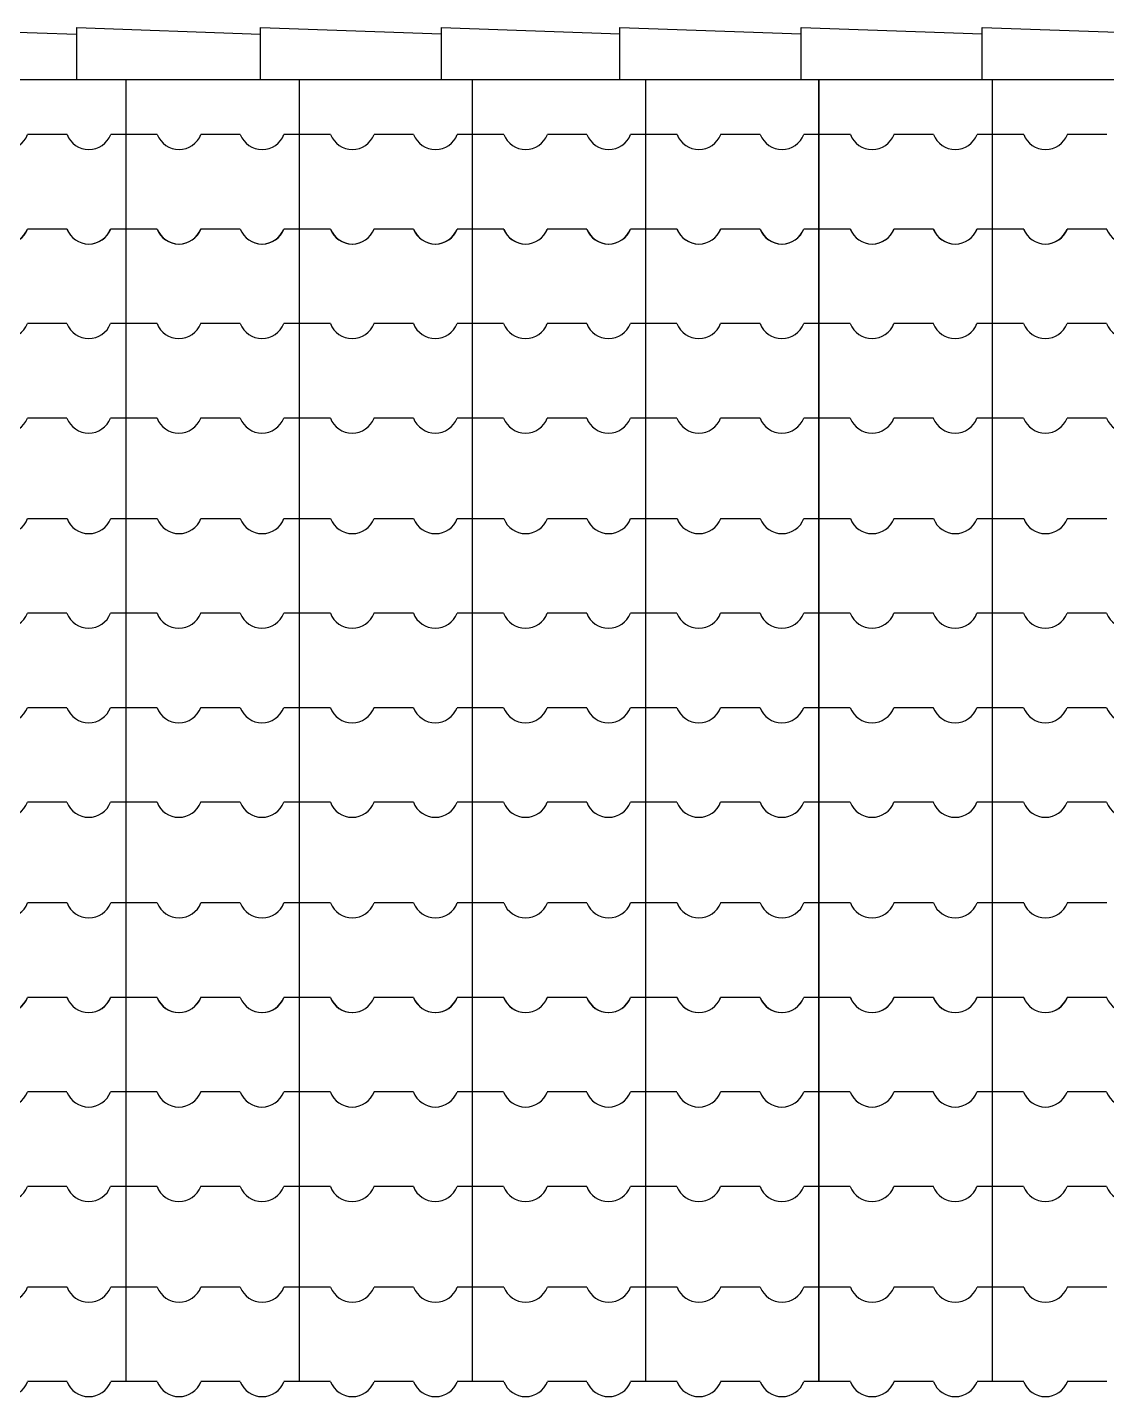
# Model space of a CAD drawing. Extents: x 374.2 to 444.1, y -26.3 to 30.2.
# Drawn here: x 388.563 to 389.933, y -20.81 to -19.073 of the extents above; entities that cross this region are included whole.
import ezdxf

# ---------------------------------------------------------------- set-up
doc = ezdxf.new("R2010")
doc.units = 0
doc.header["$LTSCALE"] = 20
doc.header["$MEASUREMENT"] = 0
doc.layers.add('CORTE', color=244, linetype='CONTINUOUS')
doc.layers.add('VISTAP', color=244, linetype='CONTINUOUS')

msp = doc.modelspace()

# ---------------------------------------------------------------- linework, layer by layer
at = {"layer": 'CORTE', "color": 1, "linetype": 'Continuous'}
for p, q in [((388.6877, -19.1387), (388.6877, -19.3286)), ((388.9077, -19.1387), (388.9077, -19.3286)), ((389.1277, -19.1387), (389.1277, -19.3286)), ((389.3477, -19.1387), (389.3477, -19.3286)), ((389.5677, -19.1387), (389.5677, -19.3286)), ((389.7877, -19.1387), (389.7877, -19.3286)), ((388.6132, -19.2086), (388.563, -19.2086)), ((388.6879, -19.2086), (388.6686, -19.2086)), ((388.7277, -19.2086), (388.6879, -19.2086)), ((388.8332, -19.2086), (388.783, -19.2086)), ((388.9079, -19.2086), (388.8886, -19.2086)), ((388.9477, -19.2086), (388.9079, -19.2086)), ((389.0532, -19.2086), (389.003, -19.2086)), ((389.1279, -19.2086), (389.1086, -19.2086)), ((389.1279, -19.2086), (389.1086, -19.2086)), ((389.1677, -19.2086), (389.1279, -19.2086)), ((389.1677, -19.2086), (389.1279, -19.2086)), ((389.2732, -19.2086), (389.223, -19.2086)), ((389.3479, -19.2086), (389.3286, -19.2086)), ((389.3877, -19.2086), (389.3479, -19.2086)), ((389.4932, -19.2086), (389.443, -19.2086)), ((389.5679, -19.2086), (389.5486, -19.2086)), ((389.6077, -19.2086), (389.5679, -19.2086)), ((389.6077, -19.2086), (389.5679, -19.2086)), ((389.6077, -19.2086), (389.5679, -19.2086)), ((389.7132, -19.2086), (389.663, -19.2086)), ((389.7879, -19.2086), (389.7686, -19.2086)), ((389.8277, -19.2086), (389.7879, -19.2086)), ((389.9332, -19.2086), (389.883, -19.2086)), ((388.613, -19.3286), (388.5628, -19.3286)), ((388.6132, -19.3286), (388.563, -19.3286)), ((388.6877, -19.3286), (388.6684, -19.3286)), ((388.6879, -19.3286), (388.6686, -19.3286)), ((388.6877, -19.3286), (388.6877, -19.8162)), ((388.7275, -19.3286), (388.6877, -19.3286)), ((388.7277, -19.3286), (388.6879, -19.3286)), ((388.833, -19.3286), (388.7828, -19.3286)), ((388.8332, -19.3286), (388.783, -19.3286)), ((388.9077, -19.3286), (388.8884, -19.3286)), ((388.9079, -19.3286), (388.8886, -19.3286)), ((388.9077, -19.3286), (388.9077, -19.8162)), ((388.9475, -19.3286), (388.9077, -19.3286)), ((388.9477, -19.3286), (388.9079, -19.3286)), ((389.053, -19.3286), (389.0028, -19.3286)), ((389.0532, -19.3286), (389.003, -19.3286)), ((389.1277, -19.3286), (389.1084, -19.3286)), ((389.1277, -19.3286), (389.1084, -19.3286)), ((389.1279, -19.3286), (389.1086, -19.3286)), ((389.1279, -19.3286), (389.1086, -19.3286)), ((389.1277, -19.3286), (389.1277, -19.8162)), ((389.1277, -19.3286), (389.1277, -19.8162)), ((389.1675, -19.3286), (389.1277, -19.3286)), ((389.1675, -19.3286), (389.1277, -19.3286)), ((389.1677, -19.3286), (389.1279, -19.3286)), ((389.1677, -19.3286), (389.1279, -19.3286)), ((389.273, -19.3286), (389.2228, -19.3286)), ((389.2732, -19.3286), (389.223, -19.3286)), ((389.3477, -19.3286), (389.3284, -19.3286)), ((389.3479, -19.3286), (389.3286, -19.3286)), ((389.3477, -19.3286), (389.3477, -19.8162)), ((389.3875, -19.3286), (389.3477, -19.3286)), ((389.3877, -19.3286), (389.3479, -19.3286)), ((389.493, -19.3286), (389.4428, -19.3286)), ((389.4932, -19.3286), (389.443, -19.3286)), ((389.5677, -19.3286), (389.5484, -19.3286)), ((389.5679, -19.3286), (389.5486, -19.3286)), ((389.5677, -19.3286), (389.5677, -19.8162)), ((389.5677, -19.3286), (389.5677, -19.8162)), ((389.5677, -19.3286), (389.5677, -19.8162)), ((389.6075, -19.3286), (389.5677, -19.3286)), ((389.6075, -19.3286), (389.5677, -19.3286)), ((389.5677, -19.3286), (389.5677, -19.6886)), ((389.6077, -19.3286), (389.5677, -19.3286)), ((389.6075, -19.3286), (389.5677, -19.3286)), ((389.6077, -19.3286), (389.5679, -19.3286)), ((389.6077, -19.3286), (389.5679, -19.3286)), ((389.713, -19.3286), (389.6628, -19.3286)), ((389.7132, -19.3286), (389.663, -19.3286)), ((389.7877, -19.3286), (389.7684, -19.3286)), ((389.7879, -19.3286), (389.7686, -19.3286)), ((389.7877, -19.3286), (389.7877, -19.8162)), ((389.8275, -19.3286), (389.7877, -19.3286)), ((389.8277, -19.3286), (389.7879, -19.3286)), ((389.933, -19.3286), (389.8828, -19.3286)), ((389.9332, -19.3286), (389.883, -19.3286)), ((388.613, -19.4486), (388.5628, -19.4486)), ((388.6877, -19.4486), (388.6684, -19.4486)), ((388.7275, -19.4486), (388.6877, -19.4486)), ((388.833, -19.4486), (388.7828, -19.4486)), ((388.9077, -19.4486), (388.8884, -19.4486)), ((388.9475, -19.4486), (388.9077, -19.4486)), ((389.053, -19.4486), (389.0028, -19.4486)), ((389.1277, -19.4486), (389.1084, -19.4486)), ((389.1277, -19.4486), (389.1084, -19.4486)), ((389.1675, -19.4486), (389.1277, -19.4486)), ((389.1675, -19.4486), (389.1277, -19.4486)), ((389.273, -19.4486), (389.2228, -19.4486)), ((389.3477, -19.4486), (389.3284, -19.4486)), ((389.3875, -19.4486), (389.3477, -19.4486)), ((389.493, -19.4486), (389.4428, -19.4486)), ((389.5677, -19.4486), (389.5484, -19.4486)), ((389.6075, -19.4486), (389.5677, -19.4486)), ((389.6075, -19.4486), (389.5677, -19.4486)), ((389.713, -19.4486), (389.6628, -19.4486)), ((389.7877, -19.4486), (389.7684, -19.4486)), ((389.8275, -19.4486), (389.7877, -19.4486)), ((389.933, -19.4486), (389.8828, -19.4486)), ((388.613, -19.5686), (388.5628, -19.5686)), ((388.6877, -19.5686), (388.6684, -19.5686)), ((388.7275, -19.5686), (388.6877, -19.5686)), ((388.6877, -19.5826), (388.6877, -20.3038)), ((388.833, -19.5686), (388.7828, -19.5686)), ((388.9077, -19.5686), (388.8884, -19.5686)), ((388.9475, -19.5686), (388.9077, -19.5686)), ((389.053, -19.5686), (389.0028, -19.5686)), ((389.1277, -19.5686), (389.1084, -19.5686)), ((389.1277, -19.5686), (389.1084, -19.5686)), ((389.1675, -19.5686), (389.1277, -19.5686)), ((389.1675, -19.5686), (389.1277, -19.5686)), ((389.273, -19.5686), (389.2228, -19.5686)), ((389.3477, -19.5686), (389.3284, -19.5686)), ((389.3875, -19.5686), (389.3477, -19.5686)), ((389.493, -19.5686), (389.4428, -19.5686)), ((389.5677, -19.5686), (389.5484, -19.5686)), ((389.6075, -19.5686), (389.5677, -19.5686)), ((389.6075, -19.5686), (389.5677, -19.5686)), ((389.713, -19.5686), (389.6628, -19.5686)), ((389.7877, -19.5686), (389.7684, -19.5686)), ((389.8275, -19.5686), (389.7877, -19.5686)), ((389.933, -19.5686), (389.8828, -19.5686)), ((388.6132, -19.6962), (388.563, -19.6962)), ((388.6879, -19.6962), (388.6686, -19.6962)), ((388.7277, -19.6962), (388.6879, -19.6962)), ((388.8332, -19.6962), (388.783, -19.6962)), ((388.9079, -19.6962), (388.8886, -19.6962)), ((388.9077, -19.6908), (388.9077, -20.3038)), ((388.9477, -19.6962), (388.9079, -19.6962)), ((389.0532, -19.6962), (389.003, -19.6962)), ((389.1279, -19.6962), (389.1086, -19.6962)), ((389.1279, -19.6962), (389.1086, -19.6962)), ((389.1677, -19.6962), (389.1279, -19.6962)), ((389.1677, -19.6962), (389.1279, -19.6962)), ((389.2732, -19.6962), (389.223, -19.6962)), ((389.3479, -19.6962), (389.3286, -19.6962)), ((389.3477, -19.6908), (389.3477, -20.3038)), ((389.3877, -19.6962), (389.3479, -19.6962)), ((389.4932, -19.6962), (389.443, -19.6962)), ((389.5679, -19.6962), (389.5486, -19.6962)), ((389.6077, -19.6962), (389.5679, -19.6962)), ((389.6077, -19.6962), (389.5679, -19.6962)), ((389.7132, -19.6962), (389.663, -19.6962)), ((389.7879, -19.6962), (389.7686, -19.6962)), ((389.7877, -19.6944), (389.7877, -20.3038)), ((389.8277, -19.6962), (389.7879, -19.6962)), ((389.9332, -19.6962), (389.883, -19.6962)), ((389.1277, -19.7989), (389.1277, -20.3038)), ((389.5677, -19.7989), (389.5677, -20.3038)), ((389.5677, -19.8041), (389.5677, -20.1762)), ((388.613, -19.8162), (388.5628, -19.8162)), ((388.613, -19.8162), (388.5628, -19.8162)), ((388.6877, -19.8162), (388.6684, -19.8162)), ((388.6877, -19.8162), (388.6684, -19.8162)), ((388.7275, -19.8162), (388.6877, -19.8162)), ((388.7275, -19.8162), (388.6877, -19.8162)), ((388.833, -19.8162), (388.7828, -19.8162)), ((388.833, -19.8162), (388.7828, -19.8162)), ((388.9077, -19.8162), (388.8884, -19.8162)), ((388.9077, -19.8162), (388.8884, -19.8162)), ((388.9475, -19.8162), (388.9077, -19.8162)), ((388.9475, -19.8162), (388.9077, -19.8162)), ((389.053, -19.8162), (389.0028, -19.8162)), ((389.053, -19.8162), (389.0028, -19.8162)), ((389.1277, -19.8162), (389.1084, -19.8162)), ((389.1277, -19.8162), (389.1084, -19.8162)), ((389.1277, -19.8162), (389.1084, -19.8162)), ((389.1277, -19.8162), (389.1084, -19.8162)), ((389.1675, -19.8162), (389.1277, -19.8162)), ((389.1675, -19.8162), (389.1277, -19.8162)), ((389.1675, -19.8162), (389.1277, -19.8162)), ((389.1675, -19.8162), (389.1277, -19.8162)), ((389.273, -19.8162), (389.2228, -19.8162)), ((389.273, -19.8162), (389.2228, -19.8162)), ((389.3477, -19.8162), (389.3284, -19.8162)), ((389.3477, -19.8162), (389.3284, -19.8162)), ((389.3875, -19.8162), (389.3477, -19.8162)), ((389.3875, -19.8162), (389.3477, -19.8162)), ((389.493, -19.8162), (389.4428, -19.8162)), ((389.493, -19.8162), (389.4428, -19.8162)), ((389.5677, -19.8162), (389.5484, -19.8162)), ((389.5677, -19.8162), (389.5484, -19.8162)), ((389.6075, -19.8162), (389.5677, -19.8162)), ((389.6075, -19.8162), (389.5677, -19.8162)), ((389.6075, -19.8162), (389.5677, -19.8162)), ((389.6075, -19.8162), (389.5677, -19.8162)), ((389.5677, -19.8162), (389.5677, -20.3038)), ((389.6075, -19.8162), (389.5677, -19.8162)), ((389.6075, -19.8162), (389.5677, -19.8162)), ((389.713, -19.8162), (389.6628, -19.8162)), ((389.713, -19.8162), (389.6628, -19.8162)), ((389.7877, -19.8162), (389.7684, -19.8162)), ((389.7877, -19.8162), (389.7684, -19.8162)), ((389.8275, -19.8162), (389.7877, -19.8162)), ((389.8275, -19.8162), (389.7877, -19.8162)), ((389.933, -19.8162), (389.8828, -19.8162)), ((389.933, -19.8162), (389.8828, -19.8162)), ((388.613, -19.9362), (388.5628, -19.9362)), ((388.6877, -19.9362), (388.6684, -19.9362)), ((388.7275, -19.9362), (388.6877, -19.9362)), ((388.833, -19.9362), (388.7828, -19.9362)), ((388.9077, -19.9362), (388.8884, -19.9362)), ((388.9475, -19.9362), (388.9077, -19.9362)), ((389.053, -19.9362), (389.0028, -19.9362)), ((389.1277, -19.9362), (389.1084, -19.9362)), ((389.1277, -19.9362), (389.1084, -19.9362)), ((389.1675, -19.9362), (389.1277, -19.9362)), ((389.1675, -19.9362), (389.1277, -19.9362)), ((389.273, -19.9362), (389.2228, -19.9362)), ((389.3477, -19.9362), (389.3284, -19.9362)), ((389.3875, -19.9362), (389.3477, -19.9362)), ((389.493, -19.9362), (389.4428, -19.9362)), ((389.5677, -19.9362), (389.5484, -19.9362)), ((389.6075, -19.9362), (389.5677, -19.9362)), ((389.6075, -19.9362), (389.5677, -19.9362)), ((389.6075, -19.9362), (389.5677, -19.9362)), ((389.713, -19.9362), (389.6628, -19.9362)), ((389.7877, -19.9362), (389.7684, -19.9362)), ((389.8275, -19.9362), (389.7877, -19.9362)), ((389.933, -19.9362), (389.8828, -19.9362)), ((388.613, -20.0562), (388.5628, -20.0562)), ((388.6877, -20.0562), (388.6684, -20.0562)), ((388.7275, -20.0562), (388.6877, -20.0562)), ((388.833, -20.0562), (388.7828, -20.0562)), ((388.9077, -20.0562), (388.8884, -20.0562)), ((388.9475, -20.0562), (388.9077, -20.0562)), ((389.053, -20.0562), (389.0028, -20.0562)), ((389.1277, -20.0562), (389.1084, -20.0562)), ((389.1277, -20.0562), (389.1084, -20.0562)), ((389.1675, -20.0562), (389.1277, -20.0562)), ((389.1675, -20.0562), (389.1277, -20.0562)), ((389.273, -20.0562), (389.2228, -20.0562)), ((389.3477, -20.0562), (389.3284, -20.0562)), ((389.3875, -20.0562), (389.3477, -20.0562)), ((389.493, -20.0562), (389.4428, -20.0562)), ((389.5677, -20.0562), (389.5484, -20.0562)), ((389.6075, -20.0562), (389.5677, -20.0562)), ((389.6075, -20.0562), (389.5677, -20.0562)), ((389.6075, -20.0562), (389.5677, -20.0562)), ((389.713, -20.0562), (389.6628, -20.0562)), ((389.7877, -20.0562), (389.7684, -20.0562)), ((389.8275, -20.0562), (389.7877, -20.0562)), ((389.933, -20.0562), (389.8828, -20.0562)), ((388.6132, -20.1838), (388.563, -20.1838)), ((388.6879, -20.1838), (388.6686, -20.1838)), ((388.7277, -20.1838), (388.6879, -20.1838)), ((388.8332, -20.1838), (388.783, -20.1838)), ((388.9079, -20.1838), (388.8886, -20.1838)), ((388.9477, -20.1838), (388.9079, -20.1838)), ((389.0532, -20.1838), (389.003, -20.1838)), ((389.1279, -20.1838), (389.1086, -20.1838)), ((389.1279, -20.1838), (389.1086, -20.1838)), ((389.1677, -20.1838), (389.1279, -20.1838)), ((389.1677, -20.1838), (389.1279, -20.1838)), ((389.2732, -20.1838), (389.223, -20.1838)), ((389.3479, -20.1838), (389.3286, -20.1838)), ((389.3877, -20.1838), (389.3479, -20.1838)), ((389.4932, -20.1838), (389.443, -20.1838)), ((389.5679, -20.1838), (389.5486, -20.1838)), ((389.6077, -20.1838), (389.5679, -20.1838)), ((389.6077, -20.1838), (389.5679, -20.1838)), ((389.6077, -20.1838), (389.5679, -20.1838)), ((389.7132, -20.1838), (389.663, -20.1838)), ((389.7879, -20.1838), (389.7686, -20.1838)), ((389.8277, -20.1838), (389.7879, -20.1838)), ((389.9332, -20.1838), (389.883, -20.1838)), ((388.613, -20.3038), (388.5628, -20.3038)), ((388.6132, -20.3038), (388.563, -20.3038)), ((388.6877, -20.3038), (388.6684, -20.3038)), ((388.6879, -20.3038), (388.6686, -20.3038)), ((388.7275, -20.3038), (388.6877, -20.3038)), ((388.6877, -20.3038), (388.6877, -20.7914)), ((388.7277, -20.3038), (388.6879, -20.3038)), ((388.833, -20.3038), (388.7828, -20.3038)), ((388.8332, -20.3038), (388.783, -20.3038)), ((388.9077, -20.3038), (388.8884, -20.3038)), ((388.9079, -20.3038), (388.8886, -20.3038)), ((388.9475, -20.3038), (388.9077, -20.3038)), ((388.9077, -20.3038), (388.9077, -20.7914)), ((388.9477, -20.3038), (388.9079, -20.3038)), ((389.053, -20.3038), (389.0028, -20.3038)), ((389.0532, -20.3038), (389.003, -20.3038)), ((389.1277, -20.3038), (389.1084, -20.3038)), ((389.1277, -20.3038), (389.1084, -20.3038)), ((389.1279, -20.3038), (389.1086, -20.3038)), ((389.1279, -20.3038), (389.1086, -20.3038)), ((389.1675, -20.3038), (389.1277, -20.3038)), ((389.1277, -20.3038), (389.1277, -20.7914)), ((389.1277, -20.3038), (389.1277, -20.7914)), ((389.1675, -20.3038), (389.1277, -20.3038)), ((389.1677, -20.3038), (389.1279, -20.3038)), ((389.1677, -20.3038), (389.1279, -20.3038)), ((389.273, -20.3038), (389.2228, -20.3038)), ((389.2732, -20.3038), (389.223, -20.3038)), ((389.3477, -20.3038), (389.3284, -20.3038)), ((389.3479, -20.3038), (389.3286, -20.3038)), ((389.3875, -20.3038), (389.3477, -20.3038)), ((389.3477, -20.3038), (389.3477, -20.7914)), ((389.3877, -20.3038), (389.3479, -20.3038)), ((389.493, -20.3038), (389.4428, -20.3038)), ((389.4932, -20.3038), (389.443, -20.3038)), ((389.5677, -20.3038), (389.5484, -20.3038)), ((389.5679, -20.3038), (389.5486, -20.3038)), ((389.5677, -20.3038), (389.5677, -20.7914)), ((389.6075, -20.3038), (389.5677, -20.3038)), ((389.6077, -20.3038), (389.5677, -20.3038)), ((389.5677, -20.3038), (389.5677, -20.7914)), ((389.5677, -20.3038), (389.5677, -20.6638)), ((389.6075, -20.3038), (389.5677, -20.3038)), ((389.6075, -20.3038), (389.5677, -20.3038)), ((389.5677, -20.3038), (389.5677, -20.7914)), ((389.6077, -20.3038), (389.5679, -20.3038)), ((389.6077, -20.3038), (389.5679, -20.3038)), ((389.713, -20.3038), (389.6628, -20.3038)), ((389.7132, -20.3038), (389.663, -20.3038)), ((389.7877, -20.3038), (389.7684, -20.3038)), ((389.7879, -20.3038), (389.7686, -20.3038)), ((389.8275, -20.3038), (389.7877, -20.3038)), ((389.7877, -20.3038), (389.7877, -20.7914)), ((389.8277, -20.3038), (389.7879, -20.3038)), ((389.933, -20.3038), (389.8828, -20.3038)), ((389.9332, -20.3038), (389.883, -20.3038)), ((388.613, -20.4238), (388.5628, -20.4238)), ((388.6877, -20.4238), (388.6684, -20.4238)), ((388.7275, -20.4238), (388.6877, -20.4238)), ((388.833, -20.4238), (388.7828, -20.4238)), ((388.9077, -20.4238), (388.8884, -20.4238)), ((388.9475, -20.4238), (388.9077, -20.4238)), ((389.053, -20.4238), (389.0028, -20.4238)), ((389.1277, -20.4238), (389.1084, -20.4238)), ((389.1277, -20.4238), (389.1084, -20.4238)), ((389.1675, -20.4238), (389.1277, -20.4238)), ((389.1675, -20.4238), (389.1277, -20.4238)), ((389.273, -20.4238), (389.2228, -20.4238)), ((389.3477, -20.4238), (389.3284, -20.4238)), ((389.3875, -20.4238), (389.3477, -20.4238)), ((389.493, -20.4238), (389.4428, -20.4238)), ((389.5677, -20.4238), (389.5484, -20.4238)), ((389.6075, -20.4238), (389.5677, -20.4238)), ((389.6075, -20.4238), (389.5677, -20.4238)), ((389.713, -20.4238), (389.6628, -20.4238)), ((389.7877, -20.4238), (389.7684, -20.4238)), ((389.8275, -20.4238), (389.7877, -20.4238)), ((389.933, -20.4238), (389.8828, -20.4238)), ((388.613, -20.5438), (388.5628, -20.5438)), ((388.6877, -20.5438), (388.6684, -20.5438)), ((388.7275, -20.5438), (388.6877, -20.5438)), ((388.833, -20.5438), (388.7828, -20.5438)), ((388.9077, -20.5438), (388.8884, -20.5438)), ((388.9475, -20.5438), (388.9077, -20.5438)), ((389.053, -20.5438), (389.0028, -20.5438)), ((389.1277, -20.5438), (389.1084, -20.5438)), ((389.1277, -20.5438), (389.1084, -20.5438)), ((389.1675, -20.5438), (389.1277, -20.5438)), ((389.1675, -20.5438), (389.1277, -20.5438)), ((389.273, -20.5438), (389.2228, -20.5438)), ((389.3477, -20.5438), (389.3284, -20.5438)), ((389.3875, -20.5438), (389.3477, -20.5438)), ((389.493, -20.5438), (389.4428, -20.5438)), ((389.5677, -20.5438), (389.5484, -20.5438)), ((389.6075, -20.5438), (389.5677, -20.5438)), ((389.6075, -20.5438), (389.5677, -20.5438)), ((389.713, -20.5438), (389.6628, -20.5438)), ((389.7877, -20.5438), (389.7684, -20.5438)), ((389.8275, -20.5438), (389.7877, -20.5438)), ((389.933, -20.5438), (389.8828, -20.5438)), ((388.6132, -20.6714), (388.563, -20.6714)), ((388.6879, -20.6714), (388.6686, -20.6714)), ((388.7277, -20.6714), (388.6879, -20.6714)), ((388.8332, -20.6714), (388.783, -20.6714)), ((388.9079, -20.6714), (388.8886, -20.6714)), ((388.9477, -20.6714), (388.9079, -20.6714)), ((389.0532, -20.6714), (389.003, -20.6714)), ((389.1279, -20.6714), (389.1086, -20.6714)), ((389.1279, -20.6714), (389.1086, -20.6714)), ((389.1677, -20.6714), (389.1279, -20.6714)), ((389.1677, -20.6714), (389.1279, -20.6714)), ((389.2732, -20.6714), (389.223, -20.6714)), ((389.3479, -20.6714), (389.3286, -20.6714)), ((389.3877, -20.6714), (389.3479, -20.6714)), ((389.4932, -20.6714), (389.443, -20.6714)), ((389.5679, -20.6714), (389.5486, -20.6714)), ((389.6077, -20.6714), (389.5679, -20.6714)), ((389.6077, -20.6714), (389.5679, -20.6714)), ((389.7132, -20.6714), (389.663, -20.6714)), ((389.7879, -20.6714), (389.7686, -20.6714)), ((389.8277, -20.6714), (389.7879, -20.6714)), ((389.9332, -20.6714), (389.883, -20.6714)), ((388.6132, -20.7914), (388.563, -20.7914)), ((388.6879, -20.7914), (388.6686, -20.7914)), ((388.7277, -20.7914), (388.6879, -20.7914)), ((388.8332, -20.7914), (388.783, -20.7914)), ((388.9079, -20.7914), (388.8886, -20.7914)), ((388.9477, -20.7914), (388.9079, -20.7914)), ((389.0532, -20.7914), (389.003, -20.7914)), ((389.1279, -20.7914), (389.1086, -20.7914)), ((389.1279, -20.7914), (389.1086, -20.7914)), ((389.1677, -20.7914), (389.1279, -20.7914)), ((389.1677, -20.7914), (389.1279, -20.7914)), ((389.2732, -20.7914), (389.223, -20.7914)), ((389.3479, -20.7914), (389.3286, -20.7914)), ((389.3877, -20.7914), (389.3479, -20.7914)), ((389.4932, -20.7914), (389.443, -20.7914)), ((389.5679, -20.7914), (389.5486, -20.7914)), ((389.6077, -20.7914), (389.5677, -20.7914)), ((389.6077, -20.7914), (389.5679, -20.7914)), ((389.7132, -20.7914), (389.663, -20.7914)), ((389.7879, -20.7914), (389.7686, -20.7914)), ((389.8277, -20.7914), (389.7879, -20.7914)), ((389.9332, -20.7914), (389.883, -20.7914))]:
    msp.add_line(p, q, dxfattribs=at)
for centre in [(388.5354, -19.1979), (388.6409, -19.1979), (388.7554, -19.1979), (388.8609, -19.1979), (388.9754, -19.1979), (389.0809, -19.1979), (389.0809, -19.1979), (389.1954, -19.1979), (389.3009, -19.1979), (389.4154, -19.1979), (389.5209, -19.1979), (389.6354, -19.1979), (389.7409, -19.1979), (389.8554, -19.1979), (388.5352, -19.3179), (388.5354, -19.3179), (388.6407, -19.3179), (388.6409, -19.3179), (388.7552, -19.3179), (388.7554, -19.3179), (388.8607, -19.3179), (388.8609, -19.3179), (388.9752, -19.3179), (388.9754, -19.3179), (389.0807, -19.3179), (389.0807, -19.3179), (389.0809, -19.3179), (389.0809, -19.3179), (389.1952, -19.3179), (389.1954, -19.3179), (389.3007, -19.3179), (389.3009, -19.3179), (389.4152, -19.3179), (389.4154, -19.3179), (389.5207, -19.3179), (389.5209, -19.3179), (389.6352, -19.3179), (389.6354, -19.3179), (389.7407, -19.3179), (389.7409, -19.3179), (389.8552, -19.3179), (389.8554, -19.3179), (389.9607, -19.3179), (388.5352, -19.4379), (388.6407, -19.4379), (388.7552, -19.4379), (388.8607, -19.4379), (388.9752, -19.4379), (389.0807, -19.4379), (389.0807, -19.4379), (389.1952, -19.4379), (389.3007, -19.4379), (389.4152, -19.4379), (389.5207, -19.4379), (389.6352, -19.4379), (389.7407, -19.4379), (389.8552, -19.4379), (389.9607, -19.4379), (388.5352, -19.5579), (388.6407, -19.5579), (388.7552, -19.5579), (388.8607, -19.5579), (388.9752, -19.5579), (389.0807, -19.5579), (389.0807, -19.5579), (389.1952, -19.5579), (389.3007, -19.5579), (389.4152, -19.5579), (389.5207, -19.5579), (389.6352, -19.5579), (389.7407, -19.5579), (389.8552, -19.5579), (389.9607, -19.5579), (389.9607, -19.5579), (389.9607, -19.5579), (388.5354, -19.6855), (388.6409, -19.6855), (388.7554, -19.6855), (388.8609, -19.6855), (388.9754, -19.6855), (389.0809, -19.6855), (389.0809, -19.6855), (389.1954, -19.6855), (389.3009, -19.6855), (389.4154, -19.6855), (389.5209, -19.6855), (389.6354, -19.6855), (389.7409, -19.6855), (389.8554, -19.6855), (388.5352, -19.8055), (388.5352, -19.8055), (388.6407, -19.8055), (388.6407, -19.8055), (388.7552, -19.8055), (388.7552, -19.8055), (388.8607, -19.8055), (388.8607, -19.8055), (388.9752, -19.8055), (388.9752, -19.8055), (389.0807, -19.8055), (389.0807, -19.8055), (389.0807, -19.8055), (389.0807, -19.8055), (389.1952, -19.8055), (389.1952, -19.8055), (389.3007, -19.8055), (389.3007, -19.8055), (389.4152, -19.8055), (389.4152, -19.8055), (389.5207, -19.8055), (389.5207, -19.8055), (389.6352, -19.8055), (389.6352, -19.8055), (389.7407, -19.8055), (389.7407, -19.8055), (389.8552, -19.8055), (389.8552, -19.8055), (389.9607, -19.8055), (389.9607, -19.8055), (388.5352, -19.9255), (388.6407, -19.9255), (388.7552, -19.9255), (388.8607, -19.9255), (388.9752, -19.9255), (389.0807, -19.9255), (389.0807, -19.9255), (389.1952, -19.9255), (389.3007, -19.9255), (389.4152, -19.9255), (389.5207, -19.9255), (389.6352, -19.9255), (389.7407, -19.9255), (389.8552, -19.9255), (389.9607, -19.9255), (388.5352, -20.0455), (388.6407, -20.0455), (388.7552, -20.0455), (388.8607, -20.0455), (388.9752, -20.0455), (389.0807, -20.0455), (389.0807, -20.0455), (389.1952, -20.0455), (389.3007, -20.0455), (389.4152, -20.0455), (389.5207, -20.0455), (389.6352, -20.0455), (389.7407, -20.0455), (389.8552, -20.0455), (389.9607, -20.0455), (388.5354, -20.1732), (388.6409, -20.1732), (388.7554, -20.1732), (388.8609, -20.1732), (388.9754, -20.1732), (389.0809, -20.1732), (389.0809, -20.1732), (389.1954, -20.1732), (389.3009, -20.1732), (389.4154, -20.1732), (389.5209, -20.1732), (389.6354, -20.1732), (389.7409, -20.1732), (389.8554, -20.1732), (388.5352, -20.2932), (388.5354, -20.2932), (388.6407, -20.2932), (388.6409, -20.2932), (388.7552, -20.2932), (388.7554, -20.2932), (388.8607, -20.2932), (388.8609, -20.2932), (388.9752, -20.2932), (388.9754, -20.2932), (389.0807, -20.2932), (389.0807, -20.2932), (389.0809, -20.2932), (389.0809, -20.2932), (389.1952, -20.2932), (389.1954, -20.2932), (389.3007, -20.2932), (389.3009, -20.2932), (389.4152, -20.2932), (389.4154, -20.2932), (389.5207, -20.2932), (389.5209, -20.2932), (389.6352, -20.2932), (389.6354, -20.2932), (389.7407, -20.2932), (389.7409, -20.2932), (389.8552, -20.2932), (389.8554, -20.2932), (389.9607, -20.2932), (388.5352, -20.4132), (388.6407, -20.4132), (388.7552, -20.4132), (388.8607, -20.4132), (388.9752, -20.4132), (389.0807, -20.4132), (389.0807, -20.4132), (389.1952, -20.4132), (389.3007, -20.4132), (389.4152, -20.4132), (389.5207, -20.4132), (389.6352, -20.4132), (389.7407, -20.4132), (389.8552, -20.4132), (389.9607, -20.4132), (388.5352, -20.5332), (388.6407, -20.5332), (388.7552, -20.5332), (388.8607, -20.5332), (388.9752, -20.5332), (389.0807, -20.5332), (389.0807, -20.5332), (389.1952, -20.5332), (389.3007, -20.5332), (389.4152, -20.5332), (389.5207, -20.5332), (389.6352, -20.5332), (389.7407, -20.5332), (389.8552, -20.5332), (389.9607, -20.5332), (388.5354, -20.6608), (388.6409, -20.6608), (388.7554, -20.6608), (388.8609, -20.6608), (388.9754, -20.6608), (389.0809, -20.6608), (389.0809, -20.6608), (389.1954, -20.6608), (389.3009, -20.6608), (389.4154, -20.6608), (389.5209, -20.6608), (389.6354, -20.6608), (389.7409, -20.6608), (389.8554, -20.6608), (388.5354, -20.7808), (388.6409, -20.7808), (388.7554, -20.7808), (388.8609, -20.7808), (388.9754, -20.7808), (389.0809, -20.7808), (389.0809, -20.7808), (389.1954, -20.7808), (389.3009, -20.7808), (389.4154, -20.7808), (389.5209, -20.7808), (389.6354, -20.7808), (389.7409, -20.7808), (389.8554, -20.7808)]:
    msp.add_arc(centre, 0.0297, 201.0517, 338.9483, dxfattribs=at)
at = {"layer": 'VISTAP', "color": 1, "linetype": 'Continuous'}
for p, q in [((388.3833, -19.0727), (388.6257, -19.0814)), ((388.6257, -19.1385), (388.6257, -19.0727)), ((388.6257, -19.0727), (388.8588, -19.0811)), ((388.8588, -19.0727), (389.0888, -19.081)), ((388.8588, -19.1385), (388.8588, -19.0727)), ((389.0888, -19.0727), (389.3152, -19.0808)), ((389.0888, -19.1385), (389.0888, -19.0727)), ((389.3152, -19.0727), (389.5452, -19.081)), ((389.3152, -19.1385), (389.3152, -19.0727)), ((389.5452, -19.0727), (389.7752, -19.081)), ((389.5452, -19.1385), (389.5452, -19.0727)), ((389.7752, -19.0727), (390.0016, -19.0808)), ((389.7752, -19.1385), (389.7752, -19.0727)), ((388.3409, -19.1387), (388.6109, -19.1387)), ((388.5709, -19.1387), (391.6174, -19.1387)), ((389.5677, -19.3286), (389.5677, -19.1387)), ((389.5677, -19.8162), (389.5677, -19.3286)), ((389.5677, -20.3038), (389.5677, -19.8162)), ((389.5677, -20.7914), (389.5677, -20.3038))]:
    msp.add_line(p, q, dxfattribs=at)

doc.saveas('drawing.dxf')
